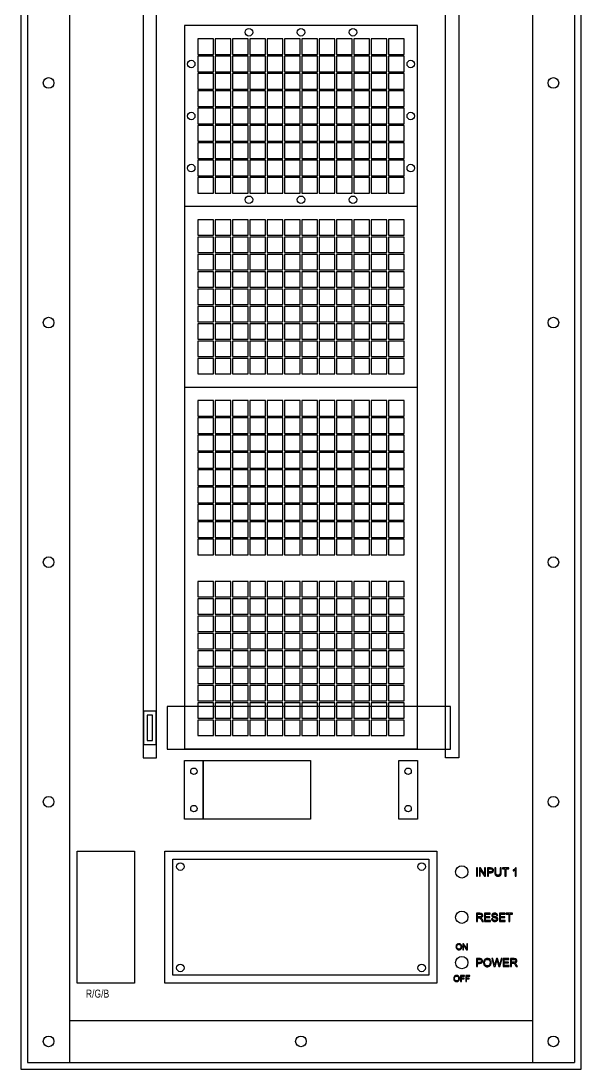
# Model space of a CAD drawing. Header units: inches. Extents: x 547 to 723, y 527 to 790.
# Drawn here: x 564.98 to 575.48, y 657.16 to 676.81 of the extents above; entities that cross this region are included whole.
import ezdxf

# ---------------------------------------------------------------- set-up
doc = ezdxf.new("R2010")
doc.units = ezdxf.units.IN
doc.header["$MEASUREMENT"] = 0
doc.styles.get("Standard").update_dxf_attribs({"font": 'arial.ttf'})

# ---------------------------------------------------------------- blocks, each defined once
blk = doc.blocks.new('Frame')
at = {"color": 7, "linetype": 'ByBlock'}
for p, q in [((4506.05, 308.231), (4506.05, 284.981)), ((4506.837, 308.231), (4506.837, 284.981)), ((4515.513, 308.231), (4515.513, 284.981)), ((4516.3, 308.231), (4516.3, 284.981)), ((4506.837, 285.768), (4515.513, 285.768)), ((4506.05, 284.981), (4516.3, 284.981))]:
    blk.add_line(p, q, dxfattribs=at)

msp = doc.modelspace()

# ---------------------------------------------------------------- linework, layer by layer
at = {"color": 1, "linetype": 'ByBlock'}
for points in [[(564.981, 680.664), (564.981, 657.164), (575.481, 657.164), (575.481, 680.664)], [(567.524, 677.952), (567.274, 677.952), (567.274, 662.999), (567.524, 662.999)], [(572.939, 677.952), (573.189, 677.952), (573.189, 662.999), (572.939, 662.999)], [(572.414, 676.727), (568.049, 676.727), (568.049, 663.167), (572.414, 663.167)], [(572.414, 673.337), (568.049, 673.337), (568.049, 669.947), (572.414, 669.947)], [(566.034, 661.246), (567.109, 661.246), (567.109, 658.771), (566.034, 658.771)], [(567.681, 661.246), (572.781, 661.246), (572.781, 658.771), (567.681, 658.771)]]:
    msp.add_lwpolyline(points, close=True, dxfattribs=at)
at = {"color": 4, "linetype": 'ByBlock'}
for points in [[(568.299, 676.187), (568.589, 676.187), (568.589, 676.477), (568.299, 676.477)], [(568.624, 676.187), (568.914, 676.187), (568.914, 676.477), (568.624, 676.477)], [(568.949, 676.187), (569.239, 676.187), (569.239, 676.477), (568.949, 676.477)], [(569.274, 676.187), (569.564, 676.187), (569.564, 676.477), (569.274, 676.477)], [(569.599, 676.187), (569.889, 676.187), (569.889, 676.477), (569.599, 676.477)], [(569.924, 676.187), (570.214, 676.187), (570.214, 676.477), (569.924, 676.477)], [(570.249, 676.187), (570.539, 676.187), (570.539, 676.477), (570.249, 676.477)], [(570.574, 676.187), (570.864, 676.187), (570.864, 676.477), (570.574, 676.477)], [(570.899, 676.187), (571.189, 676.187), (571.189, 676.477), (570.899, 676.477)], [(571.224, 676.187), (571.514, 676.187), (571.514, 676.477), (571.224, 676.477)], [(571.549, 676.187), (571.839, 676.187), (571.839, 676.477), (571.549, 676.477)], [(571.874, 676.187), (572.164, 676.187), (572.164, 676.477), (571.874, 676.477)], [(568.299, 675.862), (568.589, 675.862), (568.589, 676.152), (568.299, 676.152)], [(568.624, 675.862), (568.914, 675.862), (568.914, 676.152), (568.624, 676.152)], [(568.949, 675.862), (569.239, 675.862), (569.239, 676.152), (568.949, 676.152)], [(569.274, 675.862), (569.564, 675.862), (569.564, 676.152), (569.274, 676.152)], [(569.599, 675.862), (569.889, 675.862), (569.889, 676.152), (569.599, 676.152)], [(569.924, 675.862), (570.214, 675.862), (570.214, 676.152), (569.924, 676.152)], [(570.249, 675.862), (570.539, 675.862), (570.539, 676.152), (570.249, 676.152)], [(570.574, 675.862), (570.864, 675.862), (570.864, 676.152), (570.574, 676.152)], [(570.899, 675.862), (571.189, 675.862), (571.189, 676.152), (570.899, 676.152)], [(571.224, 675.862), (571.514, 675.862), (571.514, 676.152), (571.224, 676.152)], [(571.549, 675.862), (571.839, 675.862), (571.839, 676.152), (571.549, 676.152)], [(571.874, 675.862), (572.164, 675.862), (572.164, 676.152), (571.874, 676.152)], [(568.299, 675.537), (568.589, 675.537), (568.589, 675.827), (568.299, 675.827)], [(568.624, 675.537), (568.914, 675.537), (568.914, 675.827), (568.624, 675.827)], [(568.949, 675.537), (569.239, 675.537), (569.239, 675.827), (568.949, 675.827)], [(569.274, 675.537), (569.564, 675.537), (569.564, 675.827), (569.274, 675.827)], [(569.599, 675.537), (569.889, 675.537), (569.889, 675.827), (569.599, 675.827)], [(569.924, 675.537), (570.214, 675.537), (570.214, 675.827), (569.924, 675.827)], [(570.249, 675.537), (570.539, 675.537), (570.539, 675.827), (570.249, 675.827)], [(570.574, 675.537), (570.864, 675.537), (570.864, 675.827), (570.574, 675.827)], [(570.899, 675.537), (571.189, 675.537), (571.189, 675.827), (570.899, 675.827)], [(571.224, 675.537), (571.514, 675.537), (571.514, 675.827), (571.224, 675.827)], [(571.549, 675.537), (571.839, 675.537), (571.839, 675.827), (571.549, 675.827)], [(571.874, 675.537), (572.164, 675.537), (572.164, 675.827), (571.874, 675.827)], [(568.299, 675.212), (568.589, 675.212), (568.589, 675.502), (568.299, 675.502)], [(568.624, 675.212), (568.914, 675.212), (568.914, 675.502), (568.624, 675.502)], [(568.949, 675.212), (569.239, 675.212), (569.239, 675.502), (568.949, 675.502)], [(569.274, 675.212), (569.564, 675.212), (569.564, 675.502), (569.274, 675.502)], [(569.599, 675.212), (569.889, 675.212), (569.889, 675.502), (569.599, 675.502)], [(569.924, 675.212), (570.214, 675.212), (570.214, 675.502), (569.924, 675.502)], [(570.249, 675.212), (570.539, 675.212), (570.539, 675.502), (570.249, 675.502)], [(570.574, 675.212), (570.864, 675.212), (570.864, 675.502), (570.574, 675.502)], [(570.899, 675.212), (571.189, 675.212), (571.189, 675.502), (570.899, 675.502)], [(571.224, 675.212), (571.514, 675.212), (571.514, 675.502), (571.224, 675.502)], [(571.549, 675.212), (571.839, 675.212), (571.839, 675.502), (571.549, 675.502)], [(571.874, 675.212), (572.164, 675.212), (572.164, 675.502), (571.874, 675.502)], [(568.299, 674.887), (568.589, 674.887), (568.589, 675.177), (568.299, 675.177)], [(568.624, 674.887), (568.914, 674.887), (568.914, 675.177), (568.624, 675.177)], [(568.949, 674.887), (569.239, 674.887), (569.239, 675.177), (568.949, 675.177)], [(569.274, 674.887), (569.564, 674.887), (569.564, 675.177), (569.274, 675.177)], [(569.599, 674.887), (569.889, 674.887), (569.889, 675.177), (569.599, 675.177)], [(569.924, 674.887), (570.214, 674.887), (570.214, 675.177), (569.924, 675.177)], [(570.249, 674.887), (570.539, 674.887), (570.539, 675.177), (570.249, 675.177)], [(570.574, 674.887), (570.864, 674.887), (570.864, 675.177), (570.574, 675.177)], [(570.899, 674.887), (571.189, 674.887), (571.189, 675.177), (570.899, 675.177)], [(571.224, 674.887), (571.514, 674.887), (571.514, 675.177), (571.224, 675.177)], [(571.549, 674.887), (571.839, 674.887), (571.839, 675.177), (571.549, 675.177)], [(571.874, 674.887), (572.164, 674.887), (572.164, 675.177), (571.874, 675.177)], [(568.299, 674.562), (568.589, 674.562), (568.589, 674.852), (568.299, 674.852)], [(568.624, 674.562), (568.914, 674.562), (568.914, 674.852), (568.624, 674.852)], [(568.949, 674.562), (569.239, 674.562), (569.239, 674.852), (568.949, 674.852)], [(569.274, 674.562), (569.564, 674.562), (569.564, 674.852), (569.274, 674.852)], [(569.599, 674.562), (569.889, 674.562), (569.889, 674.852), (569.599, 674.852)], [(569.924, 674.562), (570.214, 674.562), (570.214, 674.852), (569.924, 674.852)], [(570.249, 674.562), (570.539, 674.562), (570.539, 674.852), (570.249, 674.852)], [(570.574, 674.562), (570.864, 674.562), (570.864, 674.852), (570.574, 674.852)], [(570.899, 674.562), (571.189, 674.562), (571.189, 674.852), (570.899, 674.852)], [(571.224, 674.562), (571.514, 674.562), (571.514, 674.852), (571.224, 674.852)], [(571.549, 674.562), (571.839, 674.562), (571.839, 674.852), (571.549, 674.852)], [(571.874, 674.562), (572.164, 674.562), (572.164, 674.852), (571.874, 674.852)], [(568.299, 674.237), (568.589, 674.237), (568.589, 674.527), (568.299, 674.527)], [(568.624, 674.237), (568.914, 674.237), (568.914, 674.527), (568.624, 674.527)], [(568.949, 674.237), (569.239, 674.237), (569.239, 674.527), (568.949, 674.527)], [(569.274, 674.237), (569.564, 674.237), (569.564, 674.527), (569.274, 674.527)], [(569.599, 674.237), (569.889, 674.237), (569.889, 674.527), (569.599, 674.527)], [(569.924, 674.237), (570.214, 674.237), (570.214, 674.527), (569.924, 674.527)], [(570.249, 674.237), (570.539, 674.237), (570.539, 674.527), (570.249, 674.527)], [(570.574, 674.237), (570.864, 674.237), (570.864, 674.527), (570.574, 674.527)], [(570.899, 674.237), (571.189, 674.237), (571.189, 674.527), (570.899, 674.527)], [(571.224, 674.237), (571.514, 674.237), (571.514, 674.527), (571.224, 674.527)], [(571.549, 674.237), (571.839, 674.237), (571.839, 674.527), (571.549, 674.527)], [(571.874, 674.237), (572.164, 674.237), (572.164, 674.527), (571.874, 674.527)], [(568.299, 673.912), (568.589, 673.912), (568.589, 674.202), (568.299, 674.202)], [(568.624, 673.912), (568.914, 673.912), (568.914, 674.202), (568.624, 674.202)], [(568.949, 673.912), (569.239, 673.912), (569.239, 674.202), (568.949, 674.202)], [(569.274, 673.912), (569.564, 673.912), (569.564, 674.202), (569.274, 674.202)], [(569.599, 673.912), (569.889, 673.912), (569.889, 674.202), (569.599, 674.202)], [(569.924, 673.912), (570.214, 673.912), (570.214, 674.202), (569.924, 674.202)], [(570.249, 673.912), (570.539, 673.912), (570.539, 674.202), (570.249, 674.202)], [(570.574, 673.912), (570.864, 673.912), (570.864, 674.202), (570.574, 674.202)], [(570.899, 673.912), (571.189, 673.912), (571.189, 674.202), (570.899, 674.202)], [(571.224, 673.912), (571.514, 673.912), (571.514, 674.202), (571.224, 674.202)], [(571.549, 673.912), (571.839, 673.912), (571.839, 674.202), (571.549, 674.202)], [(571.874, 673.912), (572.164, 673.912), (572.164, 674.202), (571.874, 674.202)], [(568.299, 673.587), (568.589, 673.587), (568.589, 673.877), (568.299, 673.877)], [(568.624, 673.587), (568.914, 673.587), (568.914, 673.877), (568.624, 673.877)], [(568.949, 673.587), (569.239, 673.587), (569.239, 673.877), (568.949, 673.877)], [(569.274, 673.587), (569.564, 673.587), (569.564, 673.877), (569.274, 673.877)], [(569.599, 673.587), (569.889, 673.587), (569.889, 673.877), (569.599, 673.877)], [(569.924, 673.587), (570.214, 673.587), (570.214, 673.877), (569.924, 673.877)], [(570.249, 673.587), (570.539, 673.587), (570.539, 673.877), (570.249, 673.877)], [(570.574, 673.587), (570.864, 673.587), (570.864, 673.877), (570.574, 673.877)], [(570.899, 673.587), (571.189, 673.587), (571.189, 673.877), (570.899, 673.877)], [(571.224, 673.587), (571.514, 673.587), (571.514, 673.877), (571.224, 673.877)], [(571.549, 673.587), (571.839, 673.587), (571.839, 673.877), (571.549, 673.877)], [(571.874, 673.587), (572.164, 673.587), (572.164, 673.877), (571.874, 673.877)], [(568.299, 672.797), (568.589, 672.797), (568.589, 673.087), (568.299, 673.087)], [(568.624, 672.797), (568.914, 672.797), (568.914, 673.087), (568.624, 673.087)], [(568.949, 672.797), (569.239, 672.797), (569.239, 673.087), (568.949, 673.087)], [(569.274, 672.797), (569.564, 672.797), (569.564, 673.087), (569.274, 673.087)], [(569.599, 672.797), (569.889, 672.797), (569.889, 673.087), (569.599, 673.087)], [(569.924, 672.797), (570.214, 672.797), (570.214, 673.087), (569.924, 673.087)], [(570.249, 672.797), (570.539, 672.797), (570.539, 673.087), (570.249, 673.087)], [(570.574, 672.797), (570.864, 672.797), (570.864, 673.087), (570.574, 673.087)], [(570.899, 672.797), (571.189, 672.797), (571.189, 673.087), (570.899, 673.087)], [(571.224, 672.797), (571.514, 672.797), (571.514, 673.087), (571.224, 673.087)], [(571.549, 672.797), (571.839, 672.797), (571.839, 673.087), (571.549, 673.087)], [(571.874, 672.797), (572.164, 672.797), (572.164, 673.087), (571.874, 673.087)], [(568.299, 672.472), (568.589, 672.472), (568.589, 672.762), (568.299, 672.762)], [(568.624, 672.472), (568.914, 672.472), (568.914, 672.762), (568.624, 672.762)], [(568.949, 672.472), (569.239, 672.472), (569.239, 672.762), (568.949, 672.762)], [(569.274, 672.472), (569.564, 672.472), (569.564, 672.762), (569.274, 672.762)], [(569.599, 672.472), (569.889, 672.472), (569.889, 672.762), (569.599, 672.762)], [(569.924, 672.472), (570.214, 672.472), (570.214, 672.762), (569.924, 672.762)], [(570.249, 672.472), (570.539, 672.472), (570.539, 672.762), (570.249, 672.762)], [(570.574, 672.472), (570.864, 672.472), (570.864, 672.762), (570.574, 672.762)], [(570.899, 672.472), (571.189, 672.472), (571.189, 672.762), (570.899, 672.762)], [(571.224, 672.472), (571.514, 672.472), (571.514, 672.762), (571.224, 672.762)], [(571.549, 672.472), (571.839, 672.472), (571.839, 672.762), (571.549, 672.762)], [(571.874, 672.472), (572.164, 672.472), (572.164, 672.762), (571.874, 672.762)], [(568.299, 672.147), (568.589, 672.147), (568.589, 672.437), (568.299, 672.437)], [(568.624, 672.147), (568.914, 672.147), (568.914, 672.437), (568.624, 672.437)], [(568.949, 672.147), (569.239, 672.147), (569.239, 672.437), (568.949, 672.437)], [(569.274, 672.147), (569.564, 672.147), (569.564, 672.437), (569.274, 672.437)], [(569.599, 672.147), (569.889, 672.147), (569.889, 672.437), (569.599, 672.437)], [(569.924, 672.147), (570.214, 672.147), (570.214, 672.437), (569.924, 672.437)], [(570.249, 672.147), (570.539, 672.147), (570.539, 672.437), (570.249, 672.437)], [(570.574, 672.147), (570.864, 672.147), (570.864, 672.437), (570.574, 672.437)], [(570.899, 672.147), (571.189, 672.147), (571.189, 672.437), (570.899, 672.437)], [(571.224, 672.147), (571.514, 672.147), (571.514, 672.437), (571.224, 672.437)], [(571.549, 672.147), (571.839, 672.147), (571.839, 672.437), (571.549, 672.437)], [(571.874, 672.147), (572.164, 672.147), (572.164, 672.437), (571.874, 672.437)], [(568.299, 671.822), (568.589, 671.822), (568.589, 672.112), (568.299, 672.112)], [(568.624, 671.822), (568.914, 671.822), (568.914, 672.112), (568.624, 672.112)], [(568.949, 671.822), (569.239, 671.822), (569.239, 672.112), (568.949, 672.112)], [(569.274, 671.822), (569.564, 671.822), (569.564, 672.112), (569.274, 672.112)], [(569.599, 671.822), (569.889, 671.822), (569.889, 672.112), (569.599, 672.112)], [(569.924, 671.822), (570.214, 671.822), (570.214, 672.112), (569.924, 672.112)], [(570.249, 671.822), (570.539, 671.822), (570.539, 672.112), (570.249, 672.112)], [(570.574, 671.822), (570.864, 671.822), (570.864, 672.112), (570.574, 672.112)], [(570.899, 671.822), (571.189, 671.822), (571.189, 672.112), (570.899, 672.112)], [(571.224, 671.822), (571.514, 671.822), (571.514, 672.112), (571.224, 672.112)], [(571.549, 671.822), (571.839, 671.822), (571.839, 672.112), (571.549, 672.112)], [(571.874, 671.822), (572.164, 671.822), (572.164, 672.112), (571.874, 672.112)], [(568.299, 671.497), (568.589, 671.497), (568.589, 671.787), (568.299, 671.787)], [(568.624, 671.497), (568.914, 671.497), (568.914, 671.787), (568.624, 671.787)], [(568.949, 671.497), (569.239, 671.497), (569.239, 671.787), (568.949, 671.787)], [(569.274, 671.497), (569.564, 671.497), (569.564, 671.787), (569.274, 671.787)], [(569.599, 671.497), (569.889, 671.497), (569.889, 671.787), (569.599, 671.787)], [(569.924, 671.497), (570.214, 671.497), (570.214, 671.787), (569.924, 671.787)], [(570.249, 671.497), (570.539, 671.497), (570.539, 671.787), (570.249, 671.787)], [(570.574, 671.497), (570.864, 671.497), (570.864, 671.787), (570.574, 671.787)], [(570.899, 671.497), (571.189, 671.497), (571.189, 671.787), (570.899, 671.787)], [(571.224, 671.497), (571.514, 671.497), (571.514, 671.787), (571.224, 671.787)], [(571.549, 671.497), (571.839, 671.497), (571.839, 671.787), (571.549, 671.787)], [(571.874, 671.497), (572.164, 671.497), (572.164, 671.787), (571.874, 671.787)], [(568.299, 671.172), (568.589, 671.172), (568.589, 671.462), (568.299, 671.462)], [(568.624, 671.172), (568.914, 671.172), (568.914, 671.462), (568.624, 671.462)], [(568.949, 671.172), (569.239, 671.172), (569.239, 671.462), (568.949, 671.462)], [(569.274, 671.172), (569.564, 671.172), (569.564, 671.462), (569.274, 671.462)], [(569.599, 671.172), (569.889, 671.172), (569.889, 671.462), (569.599, 671.462)], [(569.924, 671.172), (570.214, 671.172), (570.214, 671.462), (569.924, 671.462)], [(570.249, 671.172), (570.539, 671.172), (570.539, 671.462), (570.249, 671.462)], [(570.574, 671.172), (570.864, 671.172), (570.864, 671.462), (570.574, 671.462)], [(570.899, 671.172), (571.189, 671.172), (571.189, 671.462), (570.899, 671.462)], [(571.224, 671.172), (571.514, 671.172), (571.514, 671.462), (571.224, 671.462)], [(571.549, 671.172), (571.839, 671.172), (571.839, 671.462), (571.549, 671.462)], [(571.874, 671.172), (572.164, 671.172), (572.164, 671.462), (571.874, 671.462)], [(568.299, 670.847), (568.589, 670.847), (568.589, 671.137), (568.299, 671.137)], [(568.624, 670.847), (568.914, 670.847), (568.914, 671.137), (568.624, 671.137)], [(568.949, 670.847), (569.239, 670.847), (569.239, 671.137), (568.949, 671.137)], [(569.274, 670.847), (569.564, 670.847), (569.564, 671.137), (569.274, 671.137)], [(569.599, 670.847), (569.889, 670.847), (569.889, 671.137), (569.599, 671.137)], [(569.924, 670.847), (570.214, 670.847), (570.214, 671.137), (569.924, 671.137)], [(570.249, 670.847), (570.539, 670.847), (570.539, 671.137), (570.249, 671.137)], [(570.574, 670.847), (570.864, 670.847), (570.864, 671.137), (570.574, 671.137)], [(570.899, 670.847), (571.189, 670.847), (571.189, 671.137), (570.899, 671.137)], [(571.224, 670.847), (571.514, 670.847), (571.514, 671.137), (571.224, 671.137)], [(571.549, 670.847), (571.839, 670.847), (571.839, 671.137), (571.549, 671.137)], [(571.874, 670.847), (572.164, 670.847), (572.164, 671.137), (571.874, 671.137)], [(568.299, 670.522), (568.589, 670.522), (568.589, 670.812), (568.299, 670.812)], [(568.624, 670.522), (568.914, 670.522), (568.914, 670.812), (568.624, 670.812)], [(568.949, 670.522), (569.239, 670.522), (569.239, 670.812), (568.949, 670.812)], [(569.274, 670.522), (569.564, 670.522), (569.564, 670.812), (569.274, 670.812)], [(569.599, 670.522), (569.889, 670.522), (569.889, 670.812), (569.599, 670.812)], [(569.924, 670.522), (570.214, 670.522), (570.214, 670.812), (569.924, 670.812)], [(570.249, 670.522), (570.539, 670.522), (570.539, 670.812), (570.249, 670.812)], [(570.574, 670.522), (570.864, 670.522), (570.864, 670.812), (570.574, 670.812)], [(570.899, 670.522), (571.189, 670.522), (571.189, 670.812), (570.899, 670.812)], [(571.224, 670.522), (571.514, 670.522), (571.514, 670.812), (571.224, 670.812)], [(571.549, 670.522), (571.839, 670.522), (571.839, 670.812), (571.549, 670.812)], [(571.874, 670.522), (572.164, 670.522), (572.164, 670.812), (571.874, 670.812)], [(568.299, 670.197), (568.589, 670.197), (568.589, 670.487), (568.299, 670.487)], [(568.624, 670.197), (568.914, 670.197), (568.914, 670.487), (568.624, 670.487)], [(568.949, 670.197), (569.239, 670.197), (569.239, 670.487), (568.949, 670.487)], [(569.274, 670.197), (569.564, 670.197), (569.564, 670.487), (569.274, 670.487)], [(569.599, 670.197), (569.889, 670.197), (569.889, 670.487), (569.599, 670.487)], [(569.924, 670.197), (570.214, 670.197), (570.214, 670.487), (569.924, 670.487)], [(570.249, 670.197), (570.539, 670.197), (570.539, 670.487), (570.249, 670.487)], [(570.574, 670.197), (570.864, 670.197), (570.864, 670.487), (570.574, 670.487)], [(570.899, 670.197), (571.189, 670.197), (571.189, 670.487), (570.899, 670.487)], [(571.224, 670.197), (571.514, 670.197), (571.514, 670.487), (571.224, 670.487)], [(571.549, 670.197), (571.839, 670.197), (571.839, 670.487), (571.549, 670.487)], [(571.874, 670.197), (572.164, 670.197), (572.164, 670.487), (571.874, 670.487)], [(568.299, 669.407), (568.589, 669.407), (568.589, 669.697), (568.299, 669.697)], [(568.624, 669.407), (568.914, 669.407), (568.914, 669.697), (568.624, 669.697)], [(568.949, 669.407), (569.239, 669.407), (569.239, 669.697), (568.949, 669.697)], [(569.274, 669.407), (569.564, 669.407), (569.564, 669.697), (569.274, 669.697)], [(569.599, 669.407), (569.889, 669.407), (569.889, 669.697), (569.599, 669.697)], [(569.924, 669.407), (570.214, 669.407), (570.214, 669.697), (569.924, 669.697)], [(570.249, 669.407), (570.539, 669.407), (570.539, 669.697), (570.249, 669.697)], [(570.574, 669.407), (570.864, 669.407), (570.864, 669.697), (570.574, 669.697)], [(570.899, 669.407), (571.189, 669.407), (571.189, 669.697), (570.899, 669.697)], [(571.224, 669.407), (571.514, 669.407), (571.514, 669.697), (571.224, 669.697)], [(571.549, 669.407), (571.839, 669.407), (571.839, 669.697), (571.549, 669.697)], [(571.874, 669.407), (572.164, 669.407), (572.164, 669.697), (571.874, 669.697)], [(568.299, 669.082), (568.589, 669.082), (568.589, 669.372), (568.299, 669.372)], [(568.624, 669.082), (568.914, 669.082), (568.914, 669.372), (568.624, 669.372)], [(568.949, 669.082), (569.239, 669.082), (569.239, 669.372), (568.949, 669.372)], [(569.274, 669.082), (569.564, 669.082), (569.564, 669.372), (569.274, 669.372)], [(569.599, 669.082), (569.889, 669.082), (569.889, 669.372), (569.599, 669.372)], [(569.924, 669.082), (570.214, 669.082), (570.214, 669.372), (569.924, 669.372)], [(570.249, 669.082), (570.539, 669.082), (570.539, 669.372), (570.249, 669.372)], [(570.574, 669.082), (570.864, 669.082), (570.864, 669.372), (570.574, 669.372)], [(570.899, 669.082), (571.189, 669.082), (571.189, 669.372), (570.899, 669.372)], [(571.224, 669.082), (571.514, 669.082), (571.514, 669.372), (571.224, 669.372)], [(571.549, 669.082), (571.839, 669.082), (571.839, 669.372), (571.549, 669.372)], [(571.874, 669.082), (572.164, 669.082), (572.164, 669.372), (571.874, 669.372)], [(568.299, 668.757), (568.589, 668.757), (568.589, 669.047), (568.299, 669.047)], [(568.624, 668.757), (568.914, 668.757), (568.914, 669.047), (568.624, 669.047)], [(568.949, 668.757), (569.239, 668.757), (569.239, 669.047), (568.949, 669.047)], [(569.274, 668.757), (569.564, 668.757), (569.564, 669.047), (569.274, 669.047)], [(569.599, 668.757), (569.889, 668.757), (569.889, 669.047), (569.599, 669.047)], [(569.924, 668.757), (570.214, 668.757), (570.214, 669.047), (569.924, 669.047)], [(570.249, 668.757), (570.539, 668.757), (570.539, 669.047), (570.249, 669.047)], [(570.574, 668.757), (570.864, 668.757), (570.864, 669.047), (570.574, 669.047)], [(570.899, 668.757), (571.189, 668.757), (571.189, 669.047), (570.899, 669.047)], [(571.224, 668.757), (571.514, 668.757), (571.514, 669.047), (571.224, 669.047)], [(571.549, 668.757), (571.839, 668.757), (571.839, 669.047), (571.549, 669.047)], [(571.874, 668.757), (572.164, 668.757), (572.164, 669.047), (571.874, 669.047)], [(568.299, 668.432), (568.589, 668.432), (568.589, 668.722), (568.299, 668.722)], [(568.624, 668.432), (568.914, 668.432), (568.914, 668.722), (568.624, 668.722)], [(568.949, 668.432), (569.239, 668.432), (569.239, 668.722), (568.949, 668.722)], [(569.274, 668.432), (569.564, 668.432), (569.564, 668.722), (569.274, 668.722)], [(569.599, 668.432), (569.889, 668.432), (569.889, 668.722), (569.599, 668.722)], [(569.924, 668.432), (570.214, 668.432), (570.214, 668.722), (569.924, 668.722)], [(570.249, 668.432), (570.539, 668.432), (570.539, 668.722), (570.249, 668.722)], [(570.574, 668.432), (570.864, 668.432), (570.864, 668.722), (570.574, 668.722)], [(570.899, 668.432), (571.189, 668.432), (571.189, 668.722), (570.899, 668.722)], [(571.224, 668.432), (571.514, 668.432), (571.514, 668.722), (571.224, 668.722)], [(571.549, 668.432), (571.839, 668.432), (571.839, 668.722), (571.549, 668.722)], [(571.874, 668.432), (572.164, 668.432), (572.164, 668.722), (571.874, 668.722)], [(568.299, 668.107), (568.589, 668.107), (568.589, 668.397), (568.299, 668.397)], [(568.624, 668.107), (568.914, 668.107), (568.914, 668.397), (568.624, 668.397)], [(568.949, 668.107), (569.239, 668.107), (569.239, 668.397), (568.949, 668.397)], [(569.274, 668.107), (569.564, 668.107), (569.564, 668.397), (569.274, 668.397)], [(569.599, 668.107), (569.889, 668.107), (569.889, 668.397), (569.599, 668.397)], [(569.924, 668.107), (570.214, 668.107), (570.214, 668.397), (569.924, 668.397)], [(570.249, 668.107), (570.539, 668.107), (570.539, 668.397), (570.249, 668.397)], [(570.574, 668.107), (570.864, 668.107), (570.864, 668.397), (570.574, 668.397)], [(570.899, 668.107), (571.189, 668.107), (571.189, 668.397), (570.899, 668.397)], [(571.224, 668.107), (571.514, 668.107), (571.514, 668.397), (571.224, 668.397)], [(571.549, 668.107), (571.839, 668.107), (571.839, 668.397), (571.549, 668.397)], [(571.874, 668.107), (572.164, 668.107), (572.164, 668.397), (571.874, 668.397)], [(568.299, 667.782), (568.589, 667.782), (568.589, 668.072), (568.299, 668.072)], [(568.624, 667.782), (568.914, 667.782), (568.914, 668.072), (568.624, 668.072)], [(568.949, 667.782), (569.239, 667.782), (569.239, 668.072), (568.949, 668.072)], [(569.274, 667.782), (569.564, 667.782), (569.564, 668.072), (569.274, 668.072)], [(569.599, 667.782), (569.889, 667.782), (569.889, 668.072), (569.599, 668.072)], [(569.924, 667.782), (570.214, 667.782), (570.214, 668.072), (569.924, 668.072)], [(570.249, 667.782), (570.539, 667.782), (570.539, 668.072), (570.249, 668.072)], [(570.574, 667.782), (570.864, 667.782), (570.864, 668.072), (570.574, 668.072)], [(570.899, 667.782), (571.189, 667.782), (571.189, 668.072), (570.899, 668.072)], [(571.224, 667.782), (571.514, 667.782), (571.514, 668.072), (571.224, 668.072)], [(571.549, 667.782), (571.839, 667.782), (571.839, 668.072), (571.549, 668.072)], [(571.874, 667.782), (572.164, 667.782), (572.164, 668.072), (571.874, 668.072)], [(568.299, 667.457), (568.589, 667.457), (568.589, 667.747), (568.299, 667.747)], [(568.624, 667.457), (568.914, 667.457), (568.914, 667.747), (568.624, 667.747)], [(568.949, 667.457), (569.239, 667.457), (569.239, 667.747), (568.949, 667.747)], [(569.274, 667.457), (569.564, 667.457), (569.564, 667.747), (569.274, 667.747)], [(569.599, 667.457), (569.889, 667.457), (569.889, 667.747), (569.599, 667.747)], [(569.924, 667.457), (570.214, 667.457), (570.214, 667.747), (569.924, 667.747)], [(570.249, 667.457), (570.539, 667.457), (570.539, 667.747), (570.249, 667.747)], [(570.574, 667.457), (570.864, 667.457), (570.864, 667.747), (570.574, 667.747)], [(570.899, 667.457), (571.189, 667.457), (571.189, 667.747), (570.899, 667.747)], [(571.224, 667.457), (571.514, 667.457), (571.514, 667.747), (571.224, 667.747)], [(571.549, 667.457), (571.839, 667.457), (571.839, 667.747), (571.549, 667.747)], [(571.874, 667.457), (572.164, 667.457), (572.164, 667.747), (571.874, 667.747)], [(568.299, 667.132), (568.589, 667.132), (568.589, 667.422), (568.299, 667.422)], [(568.624, 667.132), (568.914, 667.132), (568.914, 667.422), (568.624, 667.422)], [(568.949, 667.132), (569.239, 667.132), (569.239, 667.422), (568.949, 667.422)], [(569.274, 667.132), (569.564, 667.132), (569.564, 667.422), (569.274, 667.422)], [(569.599, 667.132), (569.889, 667.132), (569.889, 667.422), (569.599, 667.422)], [(569.924, 667.132), (570.214, 667.132), (570.214, 667.422), (569.924, 667.422)], [(570.249, 667.132), (570.539, 667.132), (570.539, 667.422), (570.249, 667.422)], [(570.574, 667.132), (570.864, 667.132), (570.864, 667.422), (570.574, 667.422)], [(570.899, 667.132), (571.189, 667.132), (571.189, 667.422), (570.899, 667.422)], [(571.224, 667.132), (571.514, 667.132), (571.514, 667.422), (571.224, 667.422)], [(571.549, 667.132), (571.839, 667.132), (571.839, 667.422), (571.549, 667.422)], [(571.874, 667.132), (572.164, 667.132), (572.164, 667.422), (571.874, 667.422)], [(568.299, 666.807), (568.589, 666.807), (568.589, 667.097), (568.299, 667.097)], [(568.624, 666.807), (568.914, 666.807), (568.914, 667.097), (568.624, 667.097)], [(568.949, 666.807), (569.239, 666.807), (569.239, 667.097), (568.949, 667.097)], [(569.274, 666.807), (569.564, 666.807), (569.564, 667.097), (569.274, 667.097)], [(569.599, 666.807), (569.889, 666.807), (569.889, 667.097), (569.599, 667.097)], [(569.924, 666.807), (570.214, 666.807), (570.214, 667.097), (569.924, 667.097)], [(570.249, 666.807), (570.539, 666.807), (570.539, 667.097), (570.249, 667.097)], [(570.574, 666.807), (570.864, 666.807), (570.864, 667.097), (570.574, 667.097)], [(570.899, 666.807), (571.189, 666.807), (571.189, 667.097), (570.899, 667.097)], [(571.224, 666.807), (571.514, 666.807), (571.514, 667.097), (571.224, 667.097)], [(571.549, 666.807), (571.839, 666.807), (571.839, 667.097), (571.549, 667.097)], [(571.874, 666.807), (572.164, 666.807), (572.164, 667.097), (571.874, 667.097)], [(568.299, 666.017), (568.589, 666.017), (568.589, 666.307), (568.299, 666.307)], [(568.624, 666.017), (568.914, 666.017), (568.914, 666.307), (568.624, 666.307)], [(568.949, 666.017), (569.239, 666.017), (569.239, 666.307), (568.949, 666.307)], [(569.274, 666.017), (569.564, 666.017), (569.564, 666.307), (569.274, 666.307)], [(569.599, 666.017), (569.889, 666.017), (569.889, 666.307), (569.599, 666.307)], [(569.924, 666.017), (570.214, 666.017), (570.214, 666.307), (569.924, 666.307)], [(570.249, 666.017), (570.539, 666.017), (570.539, 666.307), (570.249, 666.307)], [(570.574, 666.017), (570.864, 666.017), (570.864, 666.307), (570.574, 666.307)], [(570.899, 666.017), (571.189, 666.017), (571.189, 666.307), (570.899, 666.307)], [(571.224, 666.017), (571.514, 666.017), (571.514, 666.307), (571.224, 666.307)], [(571.549, 666.017), (571.839, 666.017), (571.839, 666.307), (571.549, 666.307)], [(571.874, 666.017), (572.164, 666.017), (572.164, 666.307), (571.874, 666.307)], [(568.299, 665.692), (568.589, 665.692), (568.589, 665.982), (568.299, 665.982)], [(568.624, 665.692), (568.914, 665.692), (568.914, 665.982), (568.624, 665.982)], [(568.949, 665.692), (569.239, 665.692), (569.239, 665.982), (568.949, 665.982)], [(569.274, 665.692), (569.564, 665.692), (569.564, 665.982), (569.274, 665.982)], [(569.599, 665.692), (569.889, 665.692), (569.889, 665.982), (569.599, 665.982)], [(569.924, 665.692), (570.214, 665.692), (570.214, 665.982), (569.924, 665.982)], [(570.249, 665.692), (570.539, 665.692), (570.539, 665.982), (570.249, 665.982)], [(570.574, 665.692), (570.864, 665.692), (570.864, 665.982), (570.574, 665.982)], [(570.899, 665.692), (571.189, 665.692), (571.189, 665.982), (570.899, 665.982)], [(571.224, 665.692), (571.514, 665.692), (571.514, 665.982), (571.224, 665.982)], [(571.549, 665.692), (571.839, 665.692), (571.839, 665.982), (571.549, 665.982)], [(571.874, 665.692), (572.164, 665.692), (572.164, 665.982), (571.874, 665.982)], [(568.299, 665.367), (568.589, 665.367), (568.589, 665.657), (568.299, 665.657)], [(568.624, 665.367), (568.914, 665.367), (568.914, 665.657), (568.624, 665.657)], [(568.949, 665.367), (569.239, 665.367), (569.239, 665.657), (568.949, 665.657)], [(569.274, 665.367), (569.564, 665.367), (569.564, 665.657), (569.274, 665.657)], [(569.599, 665.367), (569.889, 665.367), (569.889, 665.657), (569.599, 665.657)], [(569.924, 665.367), (570.214, 665.367), (570.214, 665.657), (569.924, 665.657)], [(570.249, 665.367), (570.539, 665.367), (570.539, 665.657), (570.249, 665.657)], [(570.574, 665.367), (570.864, 665.367), (570.864, 665.657), (570.574, 665.657)], [(570.899, 665.367), (571.189, 665.367), (571.189, 665.657), (570.899, 665.657)], [(571.224, 665.367), (571.514, 665.367), (571.514, 665.657), (571.224, 665.657)], [(571.549, 665.367), (571.839, 665.367), (571.839, 665.657), (571.549, 665.657)], [(571.874, 665.367), (572.164, 665.367), (572.164, 665.657), (571.874, 665.657)], [(568.299, 665.042), (568.589, 665.042), (568.589, 665.332), (568.299, 665.332)], [(568.624, 665.042), (568.914, 665.042), (568.914, 665.332), (568.624, 665.332)], [(568.949, 665.042), (569.239, 665.042), (569.239, 665.332), (568.949, 665.332)], [(569.274, 665.042), (569.564, 665.042), (569.564, 665.332), (569.274, 665.332)], [(569.599, 665.042), (569.889, 665.042), (569.889, 665.332), (569.599, 665.332)], [(569.924, 665.042), (570.214, 665.042), (570.214, 665.332), (569.924, 665.332)], [(570.249, 665.042), (570.539, 665.042), (570.539, 665.332), (570.249, 665.332)], [(570.574, 665.042), (570.864, 665.042), (570.864, 665.332), (570.574, 665.332)], [(570.899, 665.042), (571.189, 665.042), (571.189, 665.332), (570.899, 665.332)], [(571.224, 665.042), (571.514, 665.042), (571.514, 665.332), (571.224, 665.332)], [(571.549, 665.042), (571.839, 665.042), (571.839, 665.332), (571.549, 665.332)], [(571.874, 665.042), (572.164, 665.042), (572.164, 665.332), (571.874, 665.332)], [(568.299, 664.717), (568.589, 664.717), (568.589, 665.007), (568.299, 665.007)], [(568.624, 664.717), (568.914, 664.717), (568.914, 665.007), (568.624, 665.007)], [(568.949, 664.717), (569.239, 664.717), (569.239, 665.007), (568.949, 665.007)], [(569.274, 664.717), (569.564, 664.717), (569.564, 665.007), (569.274, 665.007)], [(569.599, 664.717), (569.889, 664.717), (569.889, 665.007), (569.599, 665.007)], [(569.924, 664.717), (570.214, 664.717), (570.214, 665.007), (569.924, 665.007)], [(570.249, 664.717), (570.539, 664.717), (570.539, 665.007), (570.249, 665.007)], [(570.574, 664.717), (570.864, 664.717), (570.864, 665.007), (570.574, 665.007)], [(570.899, 664.717), (571.189, 664.717), (571.189, 665.007), (570.899, 665.007)], [(571.224, 664.717), (571.514, 664.717), (571.514, 665.007), (571.224, 665.007)], [(571.549, 664.717), (571.839, 664.717), (571.839, 665.007), (571.549, 665.007)], [(571.874, 664.717), (572.164, 664.717), (572.164, 665.007), (571.874, 665.007)], [(568.299, 664.392), (568.589, 664.392), (568.589, 664.682), (568.299, 664.682)], [(568.624, 664.392), (568.914, 664.392), (568.914, 664.682), (568.624, 664.682)], [(568.949, 664.392), (569.239, 664.392), (569.239, 664.682), (568.949, 664.682)], [(569.274, 664.392), (569.564, 664.392), (569.564, 664.682), (569.274, 664.682)], [(569.599, 664.392), (569.889, 664.392), (569.889, 664.682), (569.599, 664.682)], [(569.924, 664.392), (570.214, 664.392), (570.214, 664.682), (569.924, 664.682)], [(570.249, 664.392), (570.539, 664.392), (570.539, 664.682), (570.249, 664.682)], [(570.574, 664.392), (570.864, 664.392), (570.864, 664.682), (570.574, 664.682)], [(570.899, 664.392), (571.189, 664.392), (571.189, 664.682), (570.899, 664.682)], [(571.224, 664.392), (571.514, 664.392), (571.514, 664.682), (571.224, 664.682)], [(571.549, 664.392), (571.839, 664.392), (571.839, 664.682), (571.549, 664.682)], [(571.874, 664.392), (572.164, 664.392), (572.164, 664.682), (571.874, 664.682)], [(568.299, 664.067), (568.589, 664.067), (568.589, 664.357), (568.299, 664.357)], [(568.624, 664.067), (568.914, 664.067), (568.914, 664.357), (568.624, 664.357)], [(568.949, 664.067), (569.239, 664.067), (569.239, 664.357), (568.949, 664.357)], [(569.274, 664.067), (569.564, 664.067), (569.564, 664.357), (569.274, 664.357)], [(569.599, 664.067), (569.889, 664.067), (569.889, 664.357), (569.599, 664.357)], [(569.924, 664.067), (570.214, 664.067), (570.214, 664.357), (569.924, 664.357)], [(570.249, 664.067), (570.539, 664.067), (570.539, 664.357), (570.249, 664.357)], [(570.574, 664.067), (570.864, 664.067), (570.864, 664.357), (570.574, 664.357)], [(570.899, 664.067), (571.189, 664.067), (571.189, 664.357), (570.899, 664.357)], [(571.224, 664.067), (571.514, 664.067), (571.514, 664.357), (571.224, 664.357)], [(571.549, 664.067), (571.839, 664.067), (571.839, 664.357), (571.549, 664.357)], [(571.874, 664.067), (572.164, 664.067), (572.164, 664.357), (571.874, 664.357)], [(568.299, 663.742), (568.589, 663.742), (568.589, 664.032), (568.299, 664.032)], [(568.624, 663.742), (568.914, 663.742), (568.914, 664.032), (568.624, 664.032)], [(568.949, 663.742), (569.239, 663.742), (569.239, 664.032), (568.949, 664.032)], [(569.274, 663.742), (569.564, 663.742), (569.564, 664.032), (569.274, 664.032)], [(569.599, 663.742), (569.889, 663.742), (569.889, 664.032), (569.599, 664.032)], [(569.924, 663.742), (570.214, 663.742), (570.214, 664.032), (569.924, 664.032)], [(570.249, 663.742), (570.539, 663.742), (570.539, 664.032), (570.249, 664.032)], [(570.574, 663.742), (570.864, 663.742), (570.864, 664.032), (570.574, 664.032)], [(570.899, 663.742), (571.189, 663.742), (571.189, 664.032), (570.899, 664.032)], [(571.224, 663.742), (571.514, 663.742), (571.514, 664.032), (571.224, 664.032)], [(571.549, 663.742), (571.839, 663.742), (571.839, 664.032), (571.549, 664.032)], [(571.874, 663.742), (572.164, 663.742), (572.164, 664.032), (571.874, 664.032)], [(568.299, 663.417), (568.589, 663.417), (568.589, 663.707), (568.299, 663.707)], [(568.624, 663.417), (568.914, 663.417), (568.914, 663.707), (568.624, 663.707)], [(568.949, 663.417), (569.239, 663.417), (569.239, 663.707), (568.949, 663.707)], [(569.274, 663.417), (569.564, 663.417), (569.564, 663.707), (569.274, 663.707)], [(569.599, 663.417), (569.889, 663.417), (569.889, 663.707), (569.599, 663.707)], [(569.924, 663.417), (570.214, 663.417), (570.214, 663.707), (569.924, 663.707)], [(570.249, 663.417), (570.539, 663.417), (570.539, 663.707), (570.249, 663.707)], [(570.574, 663.417), (570.864, 663.417), (570.864, 663.707), (570.574, 663.707)], [(570.899, 663.417), (571.189, 663.417), (571.189, 663.707), (570.899, 663.707)], [(571.224, 663.417), (571.514, 663.417), (571.514, 663.707), (571.224, 663.707)], [(571.549, 663.417), (571.839, 663.417), (571.839, 663.707), (571.549, 663.707)], [(571.874, 663.417), (572.164, 663.417), (572.164, 663.707), (571.874, 663.707)]]:
    msp.add_lwpolyline(points, close=True, dxfattribs=at)
at = {"color": 6, "linetype": 'ByBlock'}
for points in [[(567.279, 663.874), (567.279, 663.249), (567.519, 663.249), (567.519, 663.874)], [(567.349, 663.324), (567.449, 663.324), (567.449, 663.799), (567.349, 663.799)], [(570.407, 661.847), (568.399, 661.847), (568.399, 662.947), (570.407, 662.947)]]:
    msp.add_lwpolyline(points, close=True, dxfattribs=at)
at = {"color": 3, "linetype": 'ByBlock'}
for points in [[(567.724, 663.162), (573.036, 663.162), (573.036, 663.962), (567.724, 663.962)], [(568.049, 662.947), (568.399, 662.947), (568.399, 661.848), (568.049, 661.848)], [(572.064, 662.947), (572.414, 662.947), (572.414, 661.848), (572.064, 661.848)], [(567.831, 661.096), (572.631, 661.096), (572.631, 658.921), (567.831, 658.921)]]:
    msp.add_lwpolyline(points, close=True, dxfattribs=at)
at = {"color": 2, "linetype": 'ByBlock', "flags": 128}
for points in [[(573.54, 660.934), (573.52, 660.934), (573.52, 660.783), (573.54, 660.783)], [(573.674, 660.934), (573.674, 660.815), (573.595, 660.934), (573.575, 660.934), (573.575, 660.783), (573.593, 660.783), (573.593, 660.901), (573.672, 660.783), (573.693, 660.783), (573.693, 660.934)], [(573.84, 660.892), (573.839, 660.902), (573.836, 660.91), (573.836, 660.911), (573.831, 660.919), (573.824, 660.925), (573.823, 660.925), (573.815, 660.93), (573.805, 660.932), (573.802, 660.933), (573.794, 660.933), (573.782, 660.934), (573.726, 660.934), (573.726, 660.783), (573.746, 660.783), (573.746, 660.844), (573.784, 660.844), (573.785, 660.844), (573.797, 660.845), (573.807, 660.846), (573.815, 660.849), (573.823, 660.853), (573.828, 660.858), (573.833, 660.864), (573.837, 660.871), (573.839, 660.88), (573.84, 660.89)], [(573.82, 660.885), (573.817, 660.876), (573.812, 660.869), (573.805, 660.865), (573.796, 660.863), (573.785, 660.862), (573.746, 660.862), (573.746, 660.916), (573.784, 660.916), (573.795, 660.915), (573.802, 660.915), (573.808, 660.912), (573.815, 660.905), (573.819, 660.899), (573.82, 660.889)], [(573.964, 660.847), (573.964, 660.843), (573.963, 660.832), (573.961, 660.822), (573.958, 660.814), (573.955, 660.808), (573.951, 660.806), (573.944, 660.802), (573.935, 660.799), (573.924, 660.799), (573.919, 660.799), (573.91, 660.8), (573.902, 660.804), (573.902, 660.804), (573.894, 660.81), (573.89, 660.818), (573.889, 660.818), (573.887, 660.826), (573.886, 660.835), (573.886, 660.847), (573.886, 660.934), (573.866, 660.934), (573.866, 660.847), (573.866, 660.846), (573.866, 660.835), (573.867, 660.825), (573.869, 660.817), (573.872, 660.809), (573.872, 660.808), (573.877, 660.8), (573.883, 660.793), (573.891, 660.788), (573.897, 660.785), (573.905, 660.783), (573.915, 660.781), (573.925, 660.781), (573.935, 660.781), (573.944, 660.782), (573.953, 660.785), (573.961, 660.789), (573.961, 660.789), (573.969, 660.795), (573.975, 660.802), (573.979, 660.811), (573.981, 660.817), (573.982, 660.826), (573.983, 660.836), (573.984, 660.847), (573.984, 660.934), (573.964, 660.934)], [(574.075, 660.916), (574.125, 660.916), (574.125, 660.934), (574.006, 660.934), (574.006, 660.916), (574.055, 660.916), (574.055, 660.783), (574.075, 660.783)], [(574.253, 660.934), (574.25, 660.929), (574.244, 660.922), (574.237, 660.914), (574.234, 660.911), (574.226, 660.906), (574.218, 660.901), (574.21, 660.896), (574.21, 660.878), (574.212, 660.879), (574.22, 660.883), (574.229, 660.888), (574.231, 660.89), (574.24, 660.895), (574.246, 660.901), (574.246, 660.783), (574.265, 660.783), (574.265, 660.934)], [(573.606, 659.997), (573.597, 660.002), (573.606, 660.004), (573.615, 660.006), (573.623, 660.011), (573.629, 660.016), (573.63, 660.017), (573.636, 660.024), (573.639, 660.033), (573.639, 660.043), (573.639, 660.048), (573.637, 660.057), (573.634, 660.065), (573.631, 660.069), (573.625, 660.075), (573.617, 660.08), (573.615, 660.08), (573.608, 660.082), (573.598, 660.083), (573.586, 660.084), (573.52, 660.084), (573.52, 659.933), (573.54, 659.933), (573.54, 660), (573.563, 660), (573.565, 660), (573.574, 659.999), (573.583, 659.996), (573.586, 659.993), (573.593, 659.985), (573.596, 659.981), (573.601, 659.974), (573.607, 659.965), (573.627, 659.933), (573.652, 659.933), (573.626, 659.974), (573.622, 659.98), (573.616, 659.988), (573.609, 659.994)], [(573.619, 660.038), (573.615, 660.029), (573.612, 660.025), (573.604, 660.02), (573.602, 660.019), (573.593, 660.018), (573.582, 660.017), (573.54, 660.017), (573.54, 660.067), (573.587, 660.067), (573.596, 660.067), (573.605, 660.064), (573.611, 660.06), (573.612, 660.059), (573.617, 660.052), (573.619, 660.043)], [(573.691, 659.951), (573.691, 660.003), (573.774, 660.003), (573.774, 660.02), (573.691, 660.02), (573.691, 660.066), (573.78, 660.066), (573.78, 660.084), (573.671, 660.084), (573.671, 659.933), (573.783, 659.933), (573.783, 659.951)], [(573.923, 659.98), (573.921, 659.989), (573.917, 659.997), (573.913, 660.001), (573.906, 660.007), (573.898, 660.012), (573.894, 660.014), (573.886, 660.017), (573.877, 660.019), (573.864, 660.022), (573.859, 660.023), (573.848, 660.026), (573.839, 660.03), (573.834, 660.033), (573.831, 660.037), (573.828, 660.046), (573.828, 660.046), (573.831, 660.055), (573.837, 660.062), (573.843, 660.065), (573.852, 660.068), (573.863, 660.069), (573.873, 660.068), (573.882, 660.065), (573.889, 660.062), (573.893, 660.058), (573.897, 660.05), (573.899, 660.04), (573.919, 660.042), (573.918, 660.048), (573.916, 660.057), (573.911, 660.065), (573.908, 660.07), (573.9, 660.076), (573.892, 660.081), (573.89, 660.082), (573.882, 660.084), (573.872, 660.085), (573.862, 660.086), (573.853, 660.085), (573.844, 660.084), (573.835, 660.081), (573.83, 660.078), (573.822, 660.073), (573.816, 660.066), (573.814, 660.063), (573.811, 660.054), (573.81, 660.045), (573.81, 660.044), (573.811, 660.035), (573.815, 660.026), (573.816, 660.024), (573.823, 660.018), (573.831, 660.012), (573.832, 660.012), (573.839, 660.009), (573.848, 660.006), (573.86, 660.003), (573.871, 660), (573.88, 659.997), (573.886, 659.996), (573.893, 659.992), (573.9, 659.987), (573.902, 659.984), (573.904, 659.974), (573.904, 659.97), (573.9, 659.961), (573.896, 659.957), (573.887, 659.952), (573.885, 659.952), (573.877, 659.949), (573.867, 659.949), (573.862, 659.949), (573.852, 659.951), (573.844, 659.953), (573.843, 659.953), (573.835, 659.959), (573.828, 659.965), (573.825, 659.973), (573.823, 659.984), (573.804, 659.982), (573.804, 659.981), (573.805, 659.972), (573.808, 659.963), (573.812, 659.955), (573.812, 659.954), (573.818, 659.947), (573.825, 659.941), (573.834, 659.937), (573.839, 659.935), (573.847, 659.933), (573.857, 659.932), (573.867, 659.931), (573.869, 659.931), (573.879, 659.932), (573.888, 659.934), (573.897, 659.937), (573.903, 659.94), (573.911, 659.946), (573.916, 659.953), (573.919, 659.958), (573.922, 659.967), (573.923, 659.976)], [(573.97, 659.951), (573.97, 660.003), (574.053, 660.003), (574.053, 660.02), (573.97, 660.02), (573.97, 660.066), (574.059, 660.066), (574.059, 660.084), (573.951, 660.084), (573.951, 659.933), (574.062, 659.933), (574.062, 659.951)], [(574.148, 660.066), (574.198, 660.066), (574.198, 660.084), (574.079, 660.084), (574.079, 660.066), (574.128, 660.066), (574.128, 659.933), (574.148, 659.933)], [(573.245, 659.459), (573.244, 659.467), (573.243, 659.474), (573.241, 659.481), (573.238, 659.487), (573.238, 659.487), (573.234, 659.493), (573.23, 659.499), (573.225, 659.503), (573.219, 659.507), (573.218, 659.508), (573.212, 659.511), (573.205, 659.513), (573.198, 659.514), (573.191, 659.515), (573.19, 659.515), (573.182, 659.514), (573.175, 659.513), (573.169, 659.511), (573.163, 659.507), (573.157, 659.504), (573.152, 659.499), (573.149, 659.495), (573.145, 659.49), (573.142, 659.484), (573.14, 659.478), (573.138, 659.471), (573.138, 659.463), (573.137, 659.455), (573.137, 659.454), (573.138, 659.447), (573.139, 659.441), (573.141, 659.434), (573.144, 659.427), (573.144, 659.427), (573.147, 659.421), (573.152, 659.415), (573.157, 659.41), (573.163, 659.406), (573.164, 659.405), (573.17, 659.402), (573.176, 659.4), (573.184, 659.399), (573.191, 659.398), (573.198, 659.399), (573.205, 659.4), (573.212, 659.402), (573.218, 659.405), (573.219, 659.406), (573.224, 659.409), (573.23, 659.414), (573.234, 659.419), (573.238, 659.426), (573.239, 659.429), (573.242, 659.435), (573.243, 659.442), (573.244, 659.449), (573.245, 659.457)], [(573.23, 659.455), (573.229, 659.447), (573.227, 659.44), (573.225, 659.434), (573.222, 659.428), (573.219, 659.423), (573.216, 659.421), (573.211, 659.417), (573.205, 659.414), (573.198, 659.412), (573.191, 659.411), (573.188, 659.411), (573.181, 659.412), (573.175, 659.415), (573.169, 659.418), (573.163, 659.423), (573.16, 659.428), (573.156, 659.433), (573.154, 659.44), (573.153, 659.447), (573.152, 659.455), (573.152, 659.46), (573.154, 659.468), (573.155, 659.475), (573.157, 659.482), (573.16, 659.487), (573.164, 659.491), (573.166, 659.493), (573.171, 659.497), (573.177, 659.5), (573.184, 659.502), (573.191, 659.502), (573.198, 659.501), (573.205, 659.499), (573.211, 659.497), (573.217, 659.492), (573.221, 659.487), (573.225, 659.481), (573.226, 659.478), (573.228, 659.471), (573.229, 659.464), (573.23, 659.457)], [(573.338, 659.513), (573.338, 659.425), (573.279, 659.513), (573.264, 659.513), (573.264, 659.4), (573.278, 659.4), (573.278, 659.489), (573.337, 659.4), (573.352, 659.4), (573.352, 659.513)], [(573.632, 659.175), (573.634, 659.191), (573.634, 659.197), (573.63, 659.211), (573.628, 659.215), (573.617, 659.226), (573.614, 659.228), (573.599, 659.233), (573.593, 659.234), (573.577, 659.234), (573.52, 659.234), (573.52, 659.084), (573.539, 659.084), (573.539, 659.145), (573.58, 659.145), (573.598, 659.147), (573.612, 659.151), (573.622, 659.158), (573.625, 659.162)], [(573.613, 659.182), (573.605, 659.17), (573.596, 659.165), (573.578, 659.163), (573.539, 659.163), (573.539, 659.216), (573.582, 659.216), (573.597, 659.215), (573.609, 659.206), (573.61, 659.205), (573.614, 659.19)], [(573.796, 659.17), (573.794, 659.185), (573.788, 659.199), (573.784, 659.206), (573.775, 659.217), (573.762, 659.227), (573.755, 659.23), (573.741, 659.235), (573.725, 659.237), (573.712, 659.236), (573.698, 659.232), (573.685, 659.226), (573.674, 659.216), (573.672, 659.214), (573.664, 659.203), (573.658, 659.189), (573.655, 659.174), (573.653, 659.157), (573.654, 659.149), (573.657, 659.134), (573.662, 659.12), (573.666, 659.113), (573.675, 659.101), (573.687, 659.092), (573.695, 659.088), (573.71, 659.083), (573.725, 659.082), (573.732, 659.082), (573.748, 659.085), (573.761, 659.091), (573.768, 659.095), (573.779, 659.105), (573.788, 659.118), (573.792, 659.128), (573.796, 659.143), (573.797, 659.159)], [(573.777, 659.156), (573.774, 659.139), (573.77, 659.126), (573.762, 659.114), (573.754, 659.107), (573.741, 659.101), (573.725, 659.098), (573.714, 659.1), (573.7, 659.104), (573.688, 659.114), (573.68, 659.126), (573.675, 659.14), (573.674, 659.157), (573.674, 659.165), (573.676, 659.182), (573.682, 659.195), (573.689, 659.205), (573.697, 659.211), (573.71, 659.217), (573.725, 659.22), (573.738, 659.218), (573.752, 659.212), (573.762, 659.204), (573.77, 659.191), (573.771, 659.19), (573.775, 659.175), (573.777, 659.159)], [(573.958, 659.138), (573.958, 659.135), (573.954, 659.119), (573.951, 659.105), (573.949, 659.112), (573.947, 659.127), (573.943, 659.142), (573.939, 659.158), (573.918, 659.234), (573.894, 659.234), (573.865, 659.133), (573.863, 659.125), (573.858, 659.105), (573.856, 659.12), (573.852, 659.136), (573.829, 659.234), (573.809, 659.234), (573.849, 659.084), (573.869, 659.084), (573.901, 659.198), (573.902, 659.2), (573.905, 659.216), (573.905, 659.215), (573.91, 659.198), (573.941, 659.084), (573.96, 659.084), (574.002, 659.234), (573.982, 659.234)], [(574.041, 659.102), (574.041, 659.153), (574.123, 659.153), (574.123, 659.17), (574.041, 659.17), (574.041, 659.216), (574.129, 659.216), (574.129, 659.234), (574.02, 659.234), (574.02, 659.084), (574.133, 659.084), (574.133, 659.102)], [(574.279, 659.202), (574.274, 659.216), (574.27, 659.222), (574.258, 659.23), (574.244, 659.233), (574.227, 659.234), (574.16, 659.234), (574.16, 659.084), (574.18, 659.084), (574.18, 659.151), (574.203, 659.151), (574.214, 659.15), (574.223, 659.146), (574.234, 659.136), (574.238, 659.13), (574.248, 659.115), (574.267, 659.084), (574.292, 659.084), (574.266, 659.125), (574.26, 659.134), (574.25, 659.145), (574.238, 659.152), (574.244, 659.154), (574.259, 659.158), (574.27, 659.166), (574.278, 659.178), (574.28, 659.193)], [(574.26, 659.193), (574.256, 659.18), (574.244, 659.171), (574.239, 659.169), (574.223, 659.168), (574.18, 659.168), (574.18, 659.217), (574.228, 659.217), (574.24, 659.216), (574.252, 659.211), (574.255, 659.207)], [(573.203, 658.864), (573.202, 658.872), (573.201, 658.879), (573.199, 658.886), (573.196, 658.892), (573.196, 658.892), (573.192, 658.898), (573.188, 658.904), (573.183, 658.908), (573.177, 658.912), (573.176, 658.913), (573.17, 658.916), (573.163, 658.918), (573.156, 658.919), (573.149, 658.92), (573.147, 658.92), (573.14, 658.919), (573.133, 658.918), (573.127, 658.916), (573.12, 658.913), (573.115, 658.909), (573.11, 658.904), (573.107, 658.9), (573.103, 658.895), (573.1, 658.889), (573.098, 658.883), (573.096, 658.876), (573.095, 658.868), (573.095, 658.86), (573.095, 658.859), (573.095, 658.852), (573.096, 658.846), (573.099, 658.839), (573.102, 658.832), (573.102, 658.832), (573.105, 658.826), (573.11, 658.82), (573.115, 658.815), (573.12, 658.811), (573.122, 658.81), (573.128, 658.807), (573.134, 658.805), (573.142, 658.804), (573.149, 658.803), (573.156, 658.804), (573.163, 658.805), (573.17, 658.807), (573.176, 658.81), (573.176, 658.811), (573.182, 658.814), (573.187, 658.819), (573.192, 658.824), (573.196, 658.831), (573.197, 658.834), (573.199, 658.84), (573.201, 658.847), (573.202, 658.854), (573.203, 658.862)], [(573.187, 658.86), (573.187, 658.852), (573.185, 658.845), (573.183, 658.839), (573.18, 658.833), (573.176, 658.828), (573.174, 658.826), (573.169, 658.822), (573.163, 658.819), (573.156, 658.817), (573.149, 658.816), (573.146, 658.816), (573.139, 658.817), (573.132, 658.82), (573.127, 658.823), (573.121, 658.828), (573.118, 658.833), (573.114, 658.838), (573.112, 658.845), (573.111, 658.852), (573.11, 658.86), (573.11, 658.865), (573.111, 658.873), (573.113, 658.88), (573.115, 658.887), (573.118, 658.892), (573.122, 658.896), (573.123, 658.898), (573.129, 658.902), (573.135, 658.905), (573.142, 658.907), (573.149, 658.907), (573.156, 658.907), (573.163, 658.904), (573.169, 658.902), (573.175, 658.897), (573.179, 658.892), (573.183, 658.886), (573.184, 658.883), (573.186, 658.876), (573.187, 658.869), (573.187, 658.862)], [(573.238, 658.856), (573.29, 658.856), (573.29, 658.87), (573.238, 658.87), (573.238, 658.904), (573.299, 658.904), (573.299, 658.918), (573.223, 658.918), (573.223, 658.805), (573.238, 658.805)], [(573.334, 658.856), (573.386, 658.856), (573.386, 658.87), (573.334, 658.87), (573.334, 658.904), (573.395, 658.904), (573.395, 658.918), (573.319, 658.918), (573.319, 658.805), (573.334, 658.805)]]:
    msp.add_lwpolyline(points, close=True, dxfattribs=at)
at = {"color": 1, "linetype": 'ByBlock'}
for centre, radius in [((569.256, 676.602), 0.07), ((569.256, 676.602), 0.07), ((570.231, 676.602), 0.07), ((571.206, 676.602), 0.07), ((568.174, 676.007), 0.07), ((572.289, 676.007), 0.07), ((565.5, 675.652), 0.1), ((574.963, 675.652), 0.1), ((568.174, 675.032), 0.07), ((572.289, 675.032), 0.07), ((568.174, 674.057), 0.07), ((568.174, 674.057), 0.07), ((572.289, 674.057), 0.07), ((572.289, 674.057), 0.07), ((569.256, 673.462), 0.07), ((569.256, 673.462), 0.07), ((570.231, 673.462), 0.07), ((571.206, 673.462), 0.07), ((565.5, 671.159), 0.1), ((574.963, 671.159), 0.1), ((565.5, 666.668), 0.1), ((574.963, 666.668), 0.1), ((568.224, 662.747), 0.06), ((572.239, 662.747), 0.06), ((565.5, 662.175), 0.1), ((574.963, 662.175), 0.1), ((568.224, 662.047), 0.06), ((572.239, 662.047), 0.06), ((573.245, 660.859), 0.116), ((573.245, 660.009), 0.116), ((573.245, 659.159), 0.116), ((565.5, 657.682), 0.1), ((570.231, 657.682), 0.1), ((574.963, 657.682), 0.1)]:
    msp.add_circle(centre, radius, dxfattribs=at)
at = {"color": 3, "linetype": 'ByBlock'}
for centre in [(567.969, 660.959), (572.494, 660.959), (567.969, 659.059), (572.494, 659.059)]:
    msp.add_circle(centre, 0.07, dxfattribs=at)

# ---------------------------------------------------------------- block references
at = {"color": 1, "linetype": 'ByBlock'}
msp.add_blockref('Frame', (-3940.944, 372.308), dxfattribs=at)

# ---------------------------------------------------------------- texts
at = {"color": 2, "linetype": 'ByBlock', "insert": (566.199, 658.653), "char_height": 0.15, "attachment_point": 1}
msp.add_mtext_dynamic_manual_height_columns('{\\fBankGothic|b0|i0|c0|p34;\\W0.8;R/G/B}', width=10.93495, gutter_width=12.132, heights=[0.93], dxfattribs=at)

doc.saveas('drawing.dxf')
